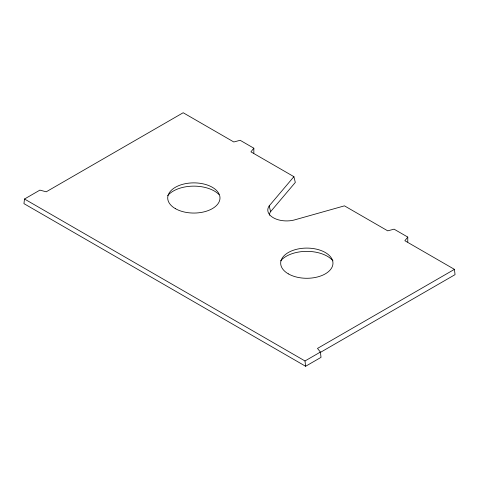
<?xml version="1.0" encoding="UTF-8"?>
<svg xmlns="http://www.w3.org/2000/svg" width="479" height="479" viewBox="0 0 479 479"><rect width="100%" height="100%" fill="white"/><g stroke="black" fill="none" stroke-linecap="round" stroke-linejoin="round"><path stroke-width="0.72" d="M253.84 153.142L253.84 148.203L240.147 140.293L233.812 141.976L183.176 112.739L46.235 191.804L39.901 190.121L24.495 199.019L23.95 203.641L305.614 366.261L321.02 357.364L320.403 352.071L317.493 348.413L454.433 269.354L455.05 274.647L320.05 352.592M253.84 148.203L250.93 151.855L293.902 176.667L295.315 182.427L270.617 211.652A16.178 9.341 0 0 0 269.402 215.221M293.902 176.667L269.21 205.892A18.861 10.891 0 0 0 273.311 217.741A18.861 10.891 0 0 0 293.825 220.106L344.449 205.85L387.745 230.848L394.073 229.166L407.773 237.075L404.863 240.727L454.433 269.354M24.495 199.019L304.997 360.962L320.403 352.071M269.21 205.892L270.617 211.652M304.997 360.962L305.614 366.261M407.773 237.075L407.773 242.015M280.652 260.851A29.051 16.771 0 0 1 306.823 251.361A29.051 16.771 0 0 1 332.989 260.851M167.68 195.624A29.051 16.771 0 0 1 192.768 186.145A29.051 16.771 0 0 1 219.005 194.522M288.334 273.862A26.141 15.094 0 0 0 332.073 267.096A26.141 15.094 0 0 0 300.058 248.607A26.141 15.094 0 0 0 288.334 273.862M175.362 208.634A26.141 15.094 0 0 0 219.101 201.869A26.141 15.094 0 0 0 187.079 183.385A26.141 15.094 0 0 0 175.362 208.634"/></g></svg>
